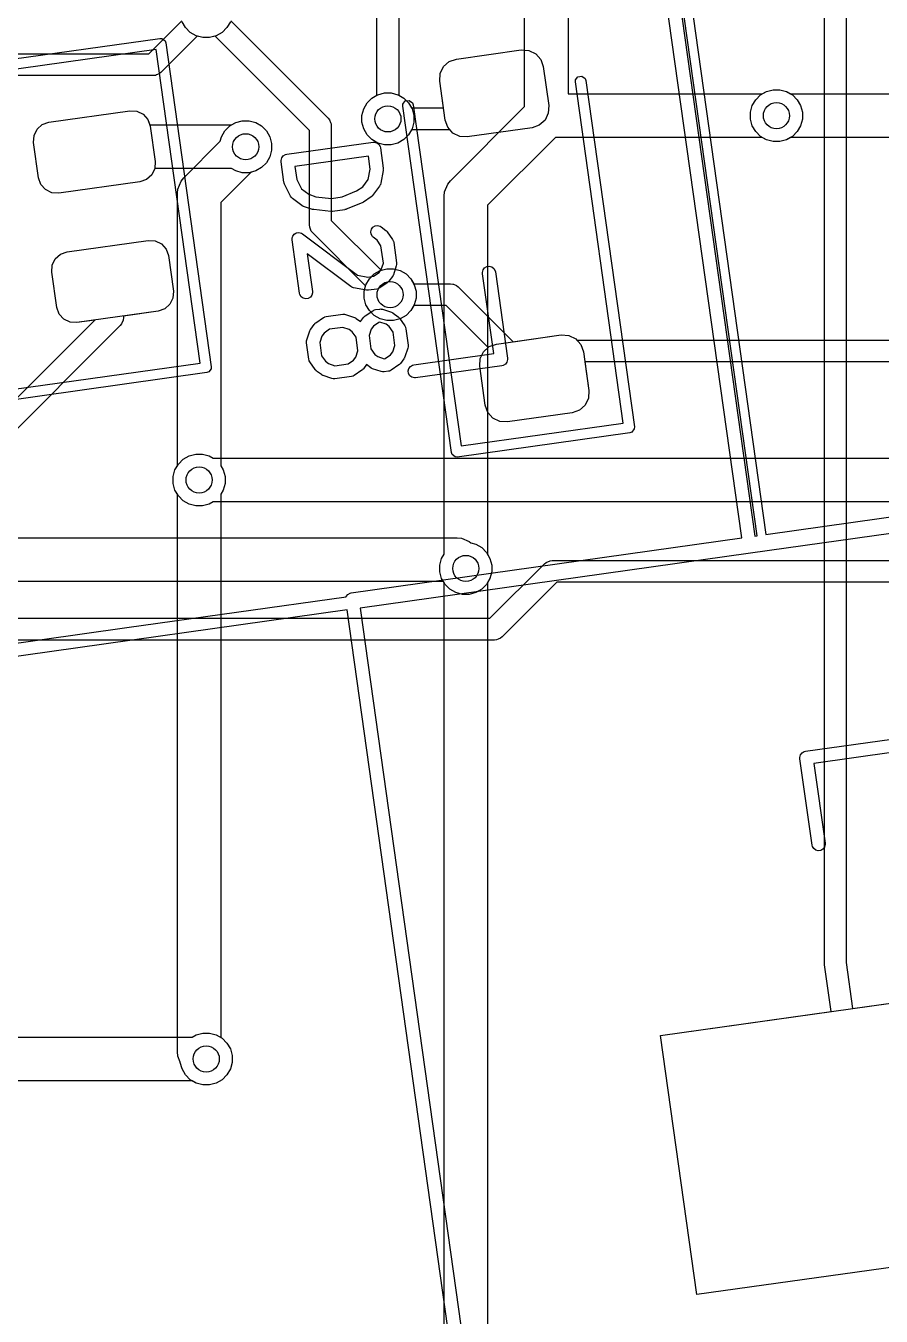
# Model space of a CAD drawing. Header units: millimetres. Extents: x 14 to 286, y -133 to -45.
# Drawn here: x 189.93 to 199.74, y -116.96 to -102.16 of the extents above; entities that cross this region are included whole.
import ezdxf

# ---------------------------------------------------------------- set-up
doc = ezdxf.new("R2010")
doc.units = ezdxf.units.MM
for name, color, linetype, true_color in [('B.Cu', 153, 'CONTINUOUS', 0x4d7fc4), ('B.Mask', 4, 'CONTINUOUS', 0x02ffee), ('B.Paste', 132, 'CONTINUOUS', 0x00c2c2), ('F.Cu', 13, 'CONTINUOUS', 0xc83434), ('F.Mask', 201, 'CONTINUOUS', 0xd864ff), ('F.Paste', 253, 'CONTINUOUS', 0xb4a09a), ('F.Silkscreen', 41, 'CONTINUOUS', 0xf2eda1), ('User.Drawings', 9, 'CONTINUOUS', 0xc2c2c2)]:
    doc.layers.add(name, color=color, linetype=linetype, true_color=true_color)

msp = doc.modelspace()

# ---------------------------------------------------------------- linework, layer by layer
at = {"layer": 'B.Cu', "linetype": 'CONTINUOUS'}
for p, q in [((195.6482, -103.088346), (195.6482, -88.745354)), ((196.1482, -88.6418), (196.1482, -102.9419)), ((193.9556, -102.957122), (193.9556, -97.627476)), ((194.2056, -97.5757), (194.2056, -102.957122)), ((199.0874, -112.9092), (199.0874, -98.0769)), ((199.3374, -98.128676), (199.3374, -112.900462)), ((191.759094, -102.182228), (191.719936, -102.114405)), ((191.814472, -102.237606), (191.759094, -102.182228)), ((192.27731, -102.103034), (193.394788, -103.220512)), ((191.882295, -102.276764), (191.814472, -102.237606)), ((191.957942, -102.297033), (191.882295, -102.276764)), ((192.036258, -102.297033), (191.957942, -102.297033)), ((192.100534, -102.27981), (192.036258, -102.297033)), ((193.1814, -103.360676), (192.100534, -102.27981)), ((193.897972, -102.990394), (193.9556, -102.957122)), ((194.2056, -102.957122), (194.263228, -102.990394)), ((196.1482, -102.9419), (198.375146, -102.9419)), ((198.375146, -102.9419), (198.422195, -102.914736)), ((198.422195, -102.914736), (198.497842, -102.894467)), ((198.497842, -102.894467), (198.576158, -102.894467)), ((198.576158, -102.894467), (198.651805, -102.914736)), ((198.651805, -102.914736), (198.719628, -102.953894)), ((198.719628, -102.953894), (198.775006, -103.009272)), ((193.803436, -103.113595), (193.842594, -103.045772)), ((193.842594, -103.045772), (193.897972, -102.990394)), ((194.263228, -102.990394), (194.318606, -103.045772)), ((194.318606, -103.045772), (194.357764, -103.113595)), ((194.797623, -103.938923), (195.6482, -103.088346)), ((198.775006, -103.009272), (198.814164, -103.077095)), ((198.814164, -103.077095), (198.834433, -103.152742)), ((192.334695, -103.271036), (192.410342, -103.250767)), ((192.410342, -103.250767), (192.488658, -103.250767)), ((192.488658, -103.250767), (192.564305, -103.271036)), ((193.394788, -103.220512), (193.410334, -103.239454)), ((193.410334, -103.239454), (193.423415, -103.271036)), ((193.783167, -103.189242), (193.803436, -103.113595)), ((193.783167, -103.267558), (193.783167, -103.189242)), ((194.357764, -103.113595), (194.378033, -103.189242)), ((194.378033, -103.189242), (194.378033, -103.267558)), ((198.834433, -103.231058), (198.814164, -103.306705)), ((198.834433, -103.152742), (198.834433, -103.231058)), ((192.172336, -103.433395), (192.211494, -103.365572)), ((192.211494, -103.365572), (192.266872, -103.310194)), ((192.266872, -103.310194), (192.334695, -103.271036)), ((192.564305, -103.271036), (192.632128, -103.310194)), ((192.632128, -103.310194), (192.687506, -103.365572)), ((192.687506, -103.365572), (192.726664, -103.433395)), ((193.1814, -104.4449), (193.1814, -103.360676)), ((193.423415, -103.271036), (193.428998, -103.284514)), ((193.428998, -103.284514), (193.4314, -103.3089)), ((193.4314, -103.3089), (193.4314, -104.393123)), ((193.803436, -103.343205), (193.783167, -103.267558)), ((193.842594, -103.411028), (193.803436, -103.343205)), ((194.357764, -103.343205), (194.318606, -103.411028)), ((194.378033, -103.267558), (194.357764, -103.343205)), ((198.775006, -103.374528), (198.719628, -103.429906)), ((198.814164, -103.306705), (198.775006, -103.374528)), ((191.738823, -103.905323), (192.158275, -103.485871)), ((192.158275, -103.485871), (192.172336, -103.433395)), ((192.726664, -103.433395), (192.746933, -103.509042)), ((192.746933, -103.509042), (192.746933, -103.587358)), ((193.897972, -103.466406), (193.842594, -103.411028)), ((193.965795, -103.505564), (193.897972, -103.466406)), ((194.041442, -103.525833), (193.965795, -103.505564)), ((194.119758, -103.525833), (194.041442, -103.525833)), ((194.195405, -103.505564), (194.119758, -103.525833)), ((194.263228, -103.466406), (194.195405, -103.505564)), ((194.318606, -103.411028), (194.263228, -103.466406)), ((196.001753, -103.4419), (195.2244, -104.219253)), ((198.375146, -103.4419), (196.001753, -103.4419)), ((198.422195, -103.469064), (198.375146, -103.4419)), ((198.497842, -103.489333), (198.422195, -103.469064)), ((198.576158, -103.489333), (198.497842, -103.489333)), ((198.651805, -103.469064), (198.576158, -103.489333)), ((198.719628, -103.429906), (198.651805, -103.469064)), ((192.726664, -103.663005), (192.687506, -103.730828)), ((192.746933, -103.587358), (192.726664, -103.663005)), ((192.511828, -103.839424), (192.1656, -104.185653)), ((192.564305, -103.825364), (192.511828, -103.839424)), ((192.632128, -103.786206), (192.564305, -103.825364)), ((192.687506, -103.730828), (192.632128, -103.786206)), ((191.670404, -104.033327), (191.707733, -103.943207)), ((191.707733, -103.943207), (191.707737, -103.943202)), ((191.707737, -103.943202), (191.738823, -103.905323)), ((194.729204, -104.066927), (194.766533, -103.976807)), ((194.766533, -103.976807), (194.766537, -103.976802)), ((194.766537, -103.976802), (194.797623, -103.938923)), ((191.6656, -104.0821), (191.670404, -104.033327)), ((191.6656, -107.206746), (191.6656, -104.0821)), ((194.7244, -104.1157), (194.729204, -104.066927)), ((194.7244, -108.220546), (194.7244, -104.1157)), ((192.1656, -104.185653), (192.1656, -107.206746)), ((195.2244, -104.219253), (195.2244, -108.220546)), ((193.4314, -104.393123), (194.002365, -104.964089)), ((193.183802, -104.469286), (193.1814, -104.4449)), ((193.202466, -104.514346), (193.183802, -104.469286)), ((193.202471, -104.514351), (193.202466, -104.514346)), ((193.218012, -104.533288), (193.202471, -104.514351)), ((193.825589, -105.140865), (193.218012, -104.533288)), ((194.002365, -104.964089), (194.066642, -104.946867)), ((194.066642, -104.946867), (194.144958, -104.946867)), ((194.144958, -104.946867), (194.220605, -104.967136)), ((194.220605, -104.967136), (194.288428, -105.006294)), ((194.288428, -105.006294), (194.343806, -105.061672)), ((193.808367, -105.205142), (193.825589, -105.140865)), ((194.343806, -105.061672), (194.382964, -105.129495)), ((194.382964, -105.129495), (194.403233, -105.205142)), ((193.808367, -105.283458), (193.808367, -105.205142)), ((193.828636, -105.359105), (193.808367, -105.283458)), ((194.403233, -105.283458), (194.382964, -105.359105)), ((194.403233, -105.205142), (194.403233, -105.283458)), ((193.867794, -105.426928), (193.828636, -105.359105)), ((193.923172, -105.482306), (193.867794, -105.426928)), ((194.343806, -105.426928), (194.288428, -105.482306)), ((194.382964, -105.359105), (194.343806, -105.426928)), ((193.990995, -105.521464), (193.923172, -105.482306)), ((194.066642, -105.541733), (193.990995, -105.521464)), ((194.144958, -105.541733), (194.066642, -105.541733)), ((194.220605, -105.521464), (194.144958, -105.541733)), ((194.288428, -105.482306), (194.220605, -105.521464)), ((191.638436, -107.253795), (191.6656, -107.206746)), ((192.1656, -107.206746), (192.192764, -107.253795)), ((191.618167, -107.329442), (191.638436, -107.253795)), ((191.618167, -107.407758), (191.618167, -107.329442)), ((192.192764, -107.253795), (192.213033, -107.329442)), ((192.213033, -107.329442), (192.213033, -107.407758)), ((191.638436, -107.483405), (191.618167, -107.407758)), ((191.6656, -107.530453), (191.638436, -107.483405)), ((191.6656, -113.9246), (191.6656, -107.530453)), ((192.192764, -107.483405), (192.1656, -107.530453)), ((192.1656, -107.530453), (192.1656, -113.759937)), ((192.213033, -107.407758), (192.192764, -107.483405)), ((194.676967, -108.343242), (194.697236, -108.267595)), ((194.697236, -108.267595), (194.7244, -108.220546)), ((195.2244, -108.220546), (195.251564, -108.267595)), ((195.251564, -108.267595), (195.271833, -108.343242)), ((194.676967, -108.421558), (194.676967, -108.343242)), ((194.697236, -108.497205), (194.676967, -108.421558)), ((195.271833, -108.421558), (195.251564, -108.497205)), ((195.271833, -108.343242), (195.271833, -108.421558)), ((194.7244, -108.544253), (194.697236, -108.497205)), ((194.7244, -119.3006), (194.7244, -108.544253)), ((195.251564, -108.497205), (195.2244, -108.544253)), ((195.2244, -108.544253), (195.2244, -119.197046)), ((199.088255, -112.917885), (199.0874, -112.9092)), ((199.088617, -112.926597), (199.088255, -112.917885)), ((199.163951, -113.462609), (199.088617, -112.926597)), ((199.3374, -112.900462), (199.411517, -113.427816)), ((199.411517, -113.427816), (200.476019, -113.27821)), ((197.208134, -113.737482), (199.163951, -113.462609)), ((192.1656, -113.759937), (192.179728, -113.768094)), ((197.625653, -116.708286), (197.208134, -113.737482)), ((192.179728, -113.768094), (192.235106, -113.823472)), ((192.235106, -113.823472), (192.274264, -113.891295)), ((192.274264, -113.891295), (192.294533, -113.966942)), ((191.670404, -113.973373), (191.6656, -113.9246)), ((191.699667, -114.044019), (191.670404, -113.973373)), ((191.699667, -114.045258), (191.699667, -114.044019)), ((191.719936, -114.120905), (191.699667, -114.045258)), ((192.294533, -114.045258), (192.274264, -114.120905)), ((192.294533, -113.966942), (192.294533, -114.045258)), ((191.759094, -114.188728), (191.719936, -114.120905)), ((191.814472, -114.244106), (191.759094, -114.188728)), ((192.235106, -114.188728), (192.179728, -114.244106)), ((192.274264, -114.120905), (192.235106, -114.188728)), ((191.882295, -114.283264), (191.814472, -114.244106)), ((191.957942, -114.303533), (191.882295, -114.283264)), ((192.036258, -114.303533), (191.957942, -114.303533)), ((192.111905, -114.283264), (192.036258, -114.303533)), ((192.179728, -114.244106), (192.111905, -114.283264)), ((200.893538, -116.249014), (197.625653, -116.708286))]:
    msp.add_line(p, q, dxfattribs=at)
at = {"layer": 'B.Cu'}
for centre in [(194.0806, -103.2284), (198.537, -103.1919), (192.4495, -103.5482), (194.1058, -105.2443), (191.9156, -107.3686), (194.9744, -108.3824), (191.9971, -114.0061)]:
    msp.add_circle(centre, 0.15, dxfattribs=at)
at = {"layer": 'B.Mask', "linetype": 'CONTINUOUS'}
for p, q in [((197.208134, -113.737482), (200.476019, -113.27821)), ((197.625653, -116.708286), (197.208134, -113.737482)), ((200.893538, -116.249014), (197.625653, -116.708286))]:
    msp.add_line(p, q, dxfattribs=at)
at = {"layer": 'B.Paste', "linetype": 'CONTINUOUS'}
for p, q in [((197.208134, -113.737482), (200.476019, -113.27821)), ((197.625653, -116.708286), (197.208134, -113.737482)), ((200.893538, -116.249014), (197.625653, -116.708286))]:
    msp.add_line(p, q, dxfattribs=at)
at = {"layer": 'F.Cu', "linetype": 'CONTINUOUS'}
for p, q in [((191.337824, -102.4821), (191.716889, -102.103034)), ((192.235106, -102.182228), (192.179728, -102.237606)), ((192.274264, -102.114405), (192.235106, -102.182228)), ((191.893665, -102.27981), (191.477988, -102.695488)), ((191.957942, -102.297033), (191.893665, -102.27981)), ((192.036258, -102.297033), (191.957942, -102.297033)), ((192.111905, -102.276764), (192.036258, -102.297033)), ((192.179728, -102.237606), (192.111905, -102.276764)), ((177.898576, -102.4821), (191.337824, -102.4821)), ((194.866386, -102.542627), (195.609087, -102.438247)), ((195.609087, -102.438247), (195.696736, -102.443224)), ((195.696736, -102.443224), (195.775809, -102.481365)), ((195.775809, -102.481365), (195.834267, -102.546861)), ((194.679866, -102.709102), (194.718007, -102.630029)), ((194.718007, -102.630029), (194.783503, -102.571571)), ((194.783503, -102.571571), (194.866386, -102.542627)), ((195.834267, -102.546861), (195.863211, -102.629744)), ((195.863211, -102.629744), (195.925839, -103.075364)), ((191.3896, -102.7321), (177.8468, -102.7321)), ((191.413986, -102.729698), (191.3896, -102.7321)), ((191.413987, -102.729698), (191.413986, -102.729698)), ((191.427184, -102.724231), (191.413987, -102.729698)), ((191.459046, -102.711034), (191.427184, -102.724231)), ((191.459051, -102.711028), (191.459046, -102.711034)), ((191.477988, -102.695488), (191.459051, -102.711028)), ((194.674889, -102.796752), (194.679866, -102.709102)), ((194.717986, -103.1034), (194.674889, -102.796752)), ((193.897972, -102.990394), (193.965795, -102.951236)), ((193.965795, -102.951236), (194.041442, -102.930967)), ((194.041442, -102.930967), (194.119758, -102.930967)), ((194.119758, -102.930967), (194.195405, -102.951236)), ((194.195405, -102.951236), (194.263228, -102.990394)), ((198.298994, -103.009272), (198.354372, -102.953894)), ((198.354372, -102.953894), (198.422195, -102.914736)), ((198.422195, -102.914736), (198.497842, -102.894467)), ((198.497842, -102.894467), (198.576158, -102.894467)), ((198.576158, -102.894467), (198.651805, -102.914736)), ((198.651805, -102.914736), (198.698854, -102.9419)), ((198.698854, -102.9419), (203.762956, -102.9419)), ((193.803436, -103.113595), (193.842594, -103.045772)), ((193.842594, -103.045772), (193.897972, -102.990394)), ((194.263228, -102.990394), (194.318606, -103.045772)), ((194.318606, -103.045772), (194.351878, -103.1034)), ((194.351878, -103.1034), (194.717986, -103.1034)), ((195.925839, -103.075364), (195.920862, -103.163014)), ((198.239567, -103.152742), (198.259836, -103.077095)), ((198.259836, -103.077095), (198.298994, -103.009272)), ((190.191614, -103.267453), (191.122466, -103.136631)), ((191.122466, -103.136631), (191.202324, -103.141166)), ((191.202324, -103.141166), (191.274369, -103.175915)), ((191.274369, -103.175915), (191.32763, -103.23559)), ((191.32763, -103.23559), (191.349494, -103.2982)), ((192.334695, -103.271036), (192.410342, -103.250767)), ((192.410342, -103.250767), (192.488658, -103.250767)), ((192.488658, -103.250767), (192.564305, -103.271036)), ((193.783167, -103.189242), (193.803436, -103.113595)), ((193.783167, -103.267558), (193.783167, -103.189242)), ((195.882721, -103.242087), (195.817225, -103.300545)), ((195.920862, -103.163014), (195.882721, -103.242087)), ((198.239567, -103.231058), (198.239567, -103.152742)), ((198.259836, -103.306705), (198.239567, -103.231058)), ((190.021675, -103.419131), (190.056424, -103.347086)), ((190.056424, -103.347086), (190.116099, -103.293825)), ((190.116099, -103.293825), (190.191614, -103.267453)), ((191.349494, -103.2982), (192.287646, -103.2982)), ((192.287646, -103.2982), (192.334695, -103.271036)), ((192.564305, -103.271036), (192.632128, -103.310194)), ((192.632128, -103.310194), (192.687506, -103.365572)), ((192.687506, -103.365572), (192.726664, -103.433395)), ((193.803436, -103.343205), (193.783167, -103.267558)), ((193.842594, -103.411028), (193.803436, -103.343205)), ((194.351878, -103.3534), (194.318606, -103.411028)), ((194.791582, -103.3534), (194.351878, -103.3534)), ((194.824919, -103.390751), (194.791582, -103.3534)), ((194.903992, -103.428892), (194.824919, -103.390751)), ((195.734342, -103.329489), (194.991641, -103.433869)), ((195.817225, -103.300545), (195.734342, -103.329489)), ((198.298994, -103.374528), (198.259836, -103.306705)), ((198.354372, -103.429906), (198.298994, -103.374528)), ((190.01714, -103.498989), (190.021675, -103.419131)), ((190.074201, -103.904999), (190.01714, -103.498989)), ((192.726664, -103.433395), (192.746933, -103.509042)), ((192.746933, -103.509042), (192.746933, -103.587358)), ((193.897972, -103.466406), (193.842594, -103.411028)), ((193.965795, -103.505564), (193.897972, -103.466406)), ((194.041442, -103.525833), (193.965795, -103.505564)), ((194.119758, -103.525833), (194.041442, -103.525833)), ((194.195405, -103.505564), (194.119758, -103.525833)), ((194.263228, -103.466406), (194.195405, -103.505564)), ((194.318606, -103.411028), (194.263228, -103.466406)), ((194.991641, -103.433869), (194.903992, -103.428892)), ((198.422195, -103.469064), (198.354372, -103.429906)), ((198.497842, -103.489333), (198.422195, -103.469064)), ((198.576158, -103.489333), (198.497842, -103.489333)), ((198.651805, -103.469064), (198.576158, -103.489333)), ((198.698854, -103.4419), (198.651805, -103.469064)), ((203.779394, -103.4419), (198.698854, -103.4419)), ((192.726664, -103.663005), (192.687506, -103.730828)), ((192.746933, -103.587358), (192.726664, -103.663005)), ((191.405935, -103.7982), (191.371778, -103.869018)), ((192.287646, -103.7982), (191.405935, -103.7982)), ((192.334695, -103.825364), (192.287646, -103.7982)), ((192.410342, -103.845633), (192.334695, -103.825364)), ((192.488658, -103.845633), (192.410342, -103.845633)), ((192.564305, -103.825364), (192.488658, -103.845633)), ((192.632128, -103.786206), (192.564305, -103.825364)), ((192.687506, -103.730828), (192.632128, -103.786206)), ((190.100572, -103.980514), (190.074201, -103.904999)), ((190.153833, -104.040189), (190.100572, -103.980514)), ((191.236588, -103.948651), (190.305736, -104.079473)), ((191.312103, -103.922279), (191.236588, -103.948651)), ((191.371778, -103.869018), (191.312103, -103.922279)), ((190.225878, -104.074938), (190.153833, -104.040189)), ((190.305736, -104.079473), (190.225878, -104.074938)), ((190.400373, -104.752855), (191.331225, -104.622033)), ((191.331225, -104.622033), (191.411083, -104.626568)), ((191.411083, -104.626568), (191.483128, -104.661317)), ((191.483128, -104.661317), (191.536389, -104.720992)), ((191.536389, -104.720992), (191.56276, -104.796507)), ((190.230434, -104.904533), (190.265183, -104.832488)), ((190.265183, -104.832488), (190.324858, -104.779227)), ((190.324858, -104.779227), (190.400373, -104.752855)), ((191.56276, -104.796507), (191.619821, -105.202517)), ((190.225899, -104.984391), (190.230434, -104.904533)), ((190.28296, -105.390401), (190.225899, -104.984391)), ((193.867794, -105.061672), (193.923172, -105.006294)), ((193.923172, -105.006294), (193.990995, -104.967136)), ((193.990995, -104.967136), (194.066642, -104.946867)), ((194.066642, -104.946867), (194.144958, -104.946867)), ((194.144958, -104.946867), (194.220605, -104.967136)), ((194.220605, -104.967136), (194.288428, -105.006294)), ((194.288428, -105.006294), (194.343806, -105.061672)), ((193.808367, -105.205142), (193.828636, -105.129495)), ((193.828636, -105.129495), (193.867794, -105.061672)), ((194.343806, -105.061672), (194.377078, -105.1193)), ((194.377078, -105.1193), (194.8, -105.1193)), ((194.8, -105.1193), (194.824386, -105.121702)), ((194.824386, -105.121702), (194.824387, -105.121702)), ((194.824387, -105.121702), (194.832812, -105.125192)), ((194.832812, -105.125192), (194.869446, -105.140366)), ((194.869446, -105.140366), (194.869451, -105.140371)), ((194.869451, -105.140371), (194.888388, -105.155912)), ((194.888388, -105.155912), (195.516207, -105.78373)), ((191.615286, -105.282375), (191.580537, -105.35442)), ((191.619821, -105.202517), (191.615286, -105.282375)), ((193.808367, -105.283458), (193.808367, -105.205142)), ((193.828636, -105.359105), (193.808367, -105.283458)), ((190.309331, -105.465916), (190.28296, -105.390401)), ((190.362592, -105.525591), (190.309331, -105.465916)), ((191.445347, -105.434053), (191.0479, -105.48991)), ((191.520862, -105.407681), (191.445347, -105.434053)), ((191.580537, -105.35442), (191.520862, -105.407681)), ((193.867794, -105.426928), (193.828636, -105.359105)), ((193.923172, -105.482306), (193.867794, -105.426928)), ((194.343806, -105.426928), (194.288428, -105.482306)), ((194.377078, -105.3693), (194.343806, -105.426928)), ((194.748224, -105.3693), (194.377078, -105.3693)), ((195.229884, -105.85096), (194.748224, -105.3693)), ((189.290424, -106.9634), (190.717474, -105.536348)), ((191.011288, -105.596089), (189.430588, -107.176788)), ((190.434637, -105.56034), (190.362592, -105.525591)), ((190.514495, -105.564875), (190.434637, -105.56034)), ((190.717474, -105.536348), (190.514495, -105.564875)), ((191.026833, -105.577147), (191.011288, -105.596089)), ((191.026834, -105.577146), (191.026833, -105.577147)), ((191.043752, -105.536302), (191.026834, -105.577146)), ((191.045498, -105.532087), (191.043752, -105.536302)), ((191.0479, -105.5077), (191.045498, -105.532086)), ((191.045498, -105.532086), (191.045498, -105.532087)), ((191.0479, -105.48991), (191.0479, -105.5077)), ((193.990995, -105.521464), (193.923172, -105.482306)), ((194.066642, -105.541733), (193.990995, -105.521464)), ((194.144958, -105.541733), (194.066642, -105.541733)), ((194.220605, -105.521464), (194.144958, -105.541733)), ((194.288428, -105.482306), (194.220605, -105.521464)), ((195.516207, -105.78373), (196.068359, -105.706131)), ((196.068359, -105.706131), (196.156008, -105.711108)), ((196.156008, -105.711108), (196.235081, -105.749249)), ((196.235081, -105.749249), (196.249139, -105.765)), ((196.249139, -105.765), (212.538224, -105.765)), ((195.139138, -105.976986), (195.177279, -105.897913)), ((195.177279, -105.897913), (195.229884, -105.85096)), ((195.134161, -106.064636), (195.139138, -105.976986)), ((195.196789, -106.510256), (195.134161, -106.064636)), ((212.59, -106.015), (196.338979, -106.015)), ((196.338979, -106.015), (196.385111, -106.343248)), ((196.385111, -106.343248), (196.380134, -106.430898)), ((195.225733, -106.593139), (195.196789, -106.510256)), ((196.341993, -106.509971), (196.276497, -106.568429)), ((196.380134, -106.430898), (196.341993, -106.509971)), ((195.284191, -106.658635), (195.225733, -106.593139)), ((195.363264, -106.696776), (195.284191, -106.658635)), ((196.193614, -106.597373), (195.450913, -106.701753)), ((196.276497, -106.568429), (196.193614, -106.597373)), ((195.450913, -106.701753), (195.363264, -106.696776)), ((191.732972, -107.130594), (191.800795, -107.091436)), ((191.800795, -107.091436), (191.876442, -107.071167)), ((191.876442, -107.071167), (191.954758, -107.071167)), ((191.954758, -107.071167), (192.030405, -107.091436)), ((192.030405, -107.091436), (192.077454, -107.1186)), ((191.638436, -107.253795), (191.677594, -107.185972)), ((191.677594, -107.185972), (191.732972, -107.130594)), ((192.077454, -107.1186), (212.5659, -107.1186)), ((191.618167, -107.329442), (191.638436, -107.253795)), ((191.618167, -107.407758), (191.618167, -107.329442)), ((191.638436, -107.483405), (191.618167, -107.407758)), ((191.677594, -107.551228), (191.638436, -107.483405)), ((191.732972, -107.606606), (191.677594, -107.551228)), ((191.800795, -107.645764), (191.732972, -107.606606)), ((191.876442, -107.666033), (191.800795, -107.645764)), ((191.954758, -107.666033), (191.876442, -107.666033)), ((192.030405, -107.645764), (191.954758, -107.666033)), ((192.077454, -107.6186), (192.030405, -107.645764)), ((212.462346, -107.6186), (192.077454, -107.6186)), ((183.1289, -108.0326), (194.8746, -108.0326)), ((194.8746, -108.0326), (194.923373, -108.037404)), ((194.923373, -108.037404), (195.013493, -108.074733)), ((195.013493, -108.074733), (195.013497, -108.074737)), ((195.013497, -108.074737), (195.031976, -108.089902)), ((195.031976, -108.089902), (195.089205, -108.105236)), ((195.089205, -108.105236), (195.157028, -108.144394)), ((195.157028, -108.144394), (195.212406, -108.199772)), ((195.212406, -108.199772), (195.251564, -108.267595)), ((195.251564, -108.267595), (195.271833, -108.343242)), ((195.251324, -108.9539), (195.877012, -108.328211)), ((195.271833, -108.421558), (195.251564, -108.497205)), ((195.271833, -108.343242), (195.271833, -108.421558)), ((195.877012, -108.328211), (195.895954, -108.312666)), ((195.895954, -108.312666), (195.941014, -108.294002)), ((195.941014, -108.294002), (195.9654, -108.2916)), ((195.9654, -108.2916), (209.722422, -108.2916)), ((194.717672, -108.5326), (183.291915, -108.5326)), ((194.736394, -108.565028), (194.717672, -108.5326)), ((194.791772, -108.620406), (194.736394, -108.565028)), ((195.212406, -108.565028), (195.157028, -108.620406)), ((195.251564, -108.497205), (195.212406, -108.565028)), ((196.017177, -108.5416), (195.391488, -109.167288)), ((209.722422, -108.5416), (196.017177, -108.5416)), ((194.859595, -108.659564), (194.791772, -108.620406)), ((194.935242, -108.679833), (194.859595, -108.659564)), ((195.013558, -108.679833), (194.935242, -108.679833)), ((195.089205, -108.659564), (195.013558, -108.679833)), ((195.157028, -108.620406), (195.089205, -108.659564)), ((189.811578, -108.9539), (195.251324, -108.9539)), ((195.391488, -109.167288), (195.372551, -109.182828)), ((195.3031, -109.2039), (189.811578, -109.2039)), ((195.327486, -109.201498), (195.3031, -109.2039)), ((195.327487, -109.201498), (195.327486, -109.201498)), ((195.3463, -109.193705), (195.327487, -109.201498)), ((195.372546, -109.182834), (195.3463, -109.193705)), ((195.372551, -109.182828), (195.372546, -109.182834)), ((184.089754, -113.7561), (191.835246, -113.7561)), ((191.835246, -113.7561), (191.882295, -113.728936)), ((191.882295, -113.728936), (191.957942, -113.708667)), ((191.957942, -113.708667), (192.036258, -113.708667)), ((192.036258, -113.708667), (192.111905, -113.728936)), ((192.111905, -113.728936), (192.179728, -113.768094)), ((192.179728, -113.768094), (192.235106, -113.823472)), ((192.235106, -113.823472), (192.274264, -113.891295)), ((192.274264, -113.891295), (192.294533, -113.966942)), ((192.294533, -114.045258), (192.274264, -114.120905)), ((192.294533, -113.966942), (192.294533, -114.045258)), ((192.235106, -114.188728), (192.179728, -114.244106)), ((192.274264, -114.120905), (192.235106, -114.188728)), ((191.835246, -114.2561), (184.089754, -114.2561)), ((191.882295, -114.283264), (191.835246, -114.2561)), ((191.957942, -114.303533), (191.882295, -114.283264)), ((192.036258, -114.303533), (191.957942, -114.303533)), ((192.111905, -114.283264), (192.036258, -114.303533)), ((192.179728, -114.244106), (192.111905, -114.283264))]:
    msp.add_line(p, q, dxfattribs=at)
at = {"layer": 'F.Cu'}
for centre in [(194.0806, -103.2284), (198.537, -103.1919), (192.4495, -103.5482), (194.1058, -105.2443), (191.9156, -107.3686), (194.9744, -108.3824), (191.9971, -114.0061)]:
    msp.add_circle(centre, 0.15, dxfattribs=at)
at = {"layer": 'F.Mask', "linetype": 'CONTINUOUS'}
for p, q in [((194.866386, -102.542627), (195.609087, -102.438247)), ((195.609087, -102.438247), (195.696736, -102.443224)), ((195.696736, -102.443224), (195.775809, -102.481365)), ((195.775809, -102.481365), (195.834267, -102.546861)), ((194.679866, -102.709102), (194.718007, -102.630029)), ((194.718007, -102.630029), (194.783503, -102.571571)), ((194.783503, -102.571571), (194.866386, -102.542627)), ((195.834267, -102.546861), (195.863211, -102.629744)), ((195.863211, -102.629744), (195.925839, -103.075364)), ((194.674889, -102.796752), (194.679866, -102.709102)), ((194.737517, -103.242372), (194.674889, -102.796752)), ((195.925839, -103.075364), (195.920862, -103.163014)), ((190.191614, -103.267453), (191.122466, -103.136631)), ((191.122466, -103.136631), (191.202324, -103.141166)), ((191.202324, -103.141166), (191.274369, -103.175915)), ((191.274369, -103.175915), (191.32763, -103.23559)), ((191.32763, -103.23559), (191.354001, -103.311105)), ((194.766461, -103.325255), (194.737517, -103.242372)), ((195.882721, -103.242087), (195.817225, -103.300545)), ((195.920862, -103.163014), (195.882721, -103.242087)), ((190.021675, -103.419131), (190.056424, -103.347086)), ((190.056424, -103.347086), (190.116099, -103.293825)), ((190.116099, -103.293825), (190.191614, -103.267453)), ((191.354001, -103.311105), (191.411062, -103.717115)), ((194.824919, -103.390751), (194.766461, -103.325255)), ((194.903992, -103.428892), (194.824919, -103.390751)), ((195.734342, -103.329489), (194.991641, -103.433869)), ((195.817225, -103.300545), (195.734342, -103.329489)), ((190.01714, -103.498989), (190.021675, -103.419131)), ((190.074201, -103.904999), (190.01714, -103.498989)), ((194.991641, -103.433869), (194.903992, -103.428892)), ((191.406527, -103.796973), (191.371778, -103.869018)), ((191.411062, -103.717115), (191.406527, -103.796973)), ((190.100572, -103.980514), (190.074201, -103.904999)), ((190.153833, -104.040189), (190.100572, -103.980514)), ((191.236588, -103.948651), (190.305736, -104.079473)), ((191.312103, -103.922279), (191.236588, -103.948651)), ((191.371778, -103.869018), (191.312103, -103.922279)), ((190.225878, -104.074938), (190.153833, -104.040189)), ((190.305736, -104.079473), (190.225878, -104.074938)), ((190.400373, -104.752855), (191.331225, -104.622033)), ((191.331225, -104.622033), (191.411083, -104.626568)), ((191.411083, -104.626568), (191.483128, -104.661317)), ((191.483128, -104.661317), (191.536389, -104.720992)), ((191.536389, -104.720992), (191.56276, -104.796507)), ((190.230434, -104.904533), (190.265183, -104.832488)), ((190.265183, -104.832488), (190.324858, -104.779227)), ((190.324858, -104.779227), (190.400373, -104.752855)), ((191.56276, -104.796507), (191.619821, -105.202517)), ((190.225899, -104.984391), (190.230434, -104.904533)), ((190.28296, -105.390401), (190.225899, -104.984391)), ((191.615286, -105.282375), (191.580537, -105.35442)), ((191.619821, -105.202517), (191.615286, -105.282375)), ((190.309331, -105.465916), (190.28296, -105.390401)), ((190.362592, -105.525591), (190.309331, -105.465916)), ((191.445347, -105.434053), (190.514495, -105.564875)), ((191.520862, -105.407681), (191.445347, -105.434053)), ((191.580537, -105.35442), (191.520862, -105.407681)), ((190.434637, -105.56034), (190.362592, -105.525591)), ((190.514495, -105.564875), (190.434637, -105.56034)), ((195.325658, -105.810511), (196.068359, -105.706131)), ((196.068359, -105.706131), (196.156008, -105.711108)), ((196.156008, -105.711108), (196.235081, -105.749249)), ((196.235081, -105.749249), (196.293539, -105.814745)), ((195.139138, -105.976986), (195.177279, -105.897913)), ((195.177279, -105.897913), (195.242775, -105.839455)), ((195.242775, -105.839455), (195.325658, -105.810511)), ((196.293539, -105.814745), (196.322483, -105.897628)), ((196.322483, -105.897628), (196.385111, -106.343248)), ((195.134161, -106.064636), (195.139138, -105.976986)), ((195.196789, -106.510256), (195.134161, -106.064636)), ((196.385111, -106.343248), (196.380134, -106.430898)), ((195.225733, -106.593139), (195.196789, -106.510256)), ((196.341993, -106.509971), (196.276497, -106.568429)), ((196.380134, -106.430898), (196.341993, -106.509971)), ((195.284191, -106.658635), (195.225733, -106.593139)), ((195.363264, -106.696776), (195.284191, -106.658635)), ((196.193614, -106.597373), (195.450913, -106.701753)), ((196.276497, -106.568429), (196.193614, -106.597373)), ((195.450913, -106.701753), (195.363264, -106.696776))]:
    msp.add_line(p, q, dxfattribs=at)
at = {"layer": 'F.Paste', "linetype": 'CONTINUOUS'}
for p, q in [((194.866386, -102.542627), (195.609087, -102.438247)), ((195.609087, -102.438247), (195.696736, -102.443224)), ((195.696736, -102.443224), (195.775809, -102.481365)), ((195.775809, -102.481365), (195.834267, -102.546861)), ((194.679866, -102.709102), (194.718007, -102.630029)), ((194.718007, -102.630029), (194.783503, -102.571571)), ((194.783503, -102.571571), (194.866386, -102.542627)), ((195.834267, -102.546861), (195.863211, -102.629744)), ((195.863211, -102.629744), (195.925839, -103.075364)), ((194.674889, -102.796752), (194.679866, -102.709102)), ((194.737517, -103.242372), (194.674889, -102.796752)), ((195.925839, -103.075364), (195.920862, -103.163014)), ((190.191614, -103.267453), (191.122466, -103.136631)), ((191.122466, -103.136631), (191.202324, -103.141166)), ((191.202324, -103.141166), (191.274369, -103.175915)), ((191.274369, -103.175915), (191.32763, -103.23559)), ((191.32763, -103.23559), (191.354001, -103.311105)), ((194.766461, -103.325255), (194.737517, -103.242372)), ((195.882721, -103.242087), (195.817225, -103.300545)), ((195.920862, -103.163014), (195.882721, -103.242087)), ((190.021675, -103.419131), (190.056424, -103.347086)), ((190.056424, -103.347086), (190.116099, -103.293825)), ((190.116099, -103.293825), (190.191614, -103.267453)), ((191.354001, -103.311105), (191.411062, -103.717115)), ((194.824919, -103.390751), (194.766461, -103.325255)), ((194.903992, -103.428892), (194.824919, -103.390751)), ((195.734342, -103.329489), (194.991641, -103.433869)), ((195.817225, -103.300545), (195.734342, -103.329489)), ((190.01714, -103.498989), (190.021675, -103.419131)), ((190.074201, -103.904999), (190.01714, -103.498989)), ((194.991641, -103.433869), (194.903992, -103.428892)), ((191.406527, -103.796973), (191.371778, -103.869018)), ((191.411062, -103.717115), (191.406527, -103.796973)), ((190.100572, -103.980514), (190.074201, -103.904999)), ((190.153833, -104.040189), (190.100572, -103.980514)), ((191.236588, -103.948651), (190.305736, -104.079473)), ((191.312103, -103.922279), (191.236588, -103.948651)), ((191.371778, -103.869018), (191.312103, -103.922279)), ((190.225878, -104.074938), (190.153833, -104.040189)), ((190.305736, -104.079473), (190.225878, -104.074938)), ((190.400373, -104.752855), (191.331225, -104.622033)), ((191.331225, -104.622033), (191.411083, -104.626568)), ((191.411083, -104.626568), (191.483128, -104.661317)), ((191.483128, -104.661317), (191.536389, -104.720992)), ((191.536389, -104.720992), (191.56276, -104.796507)), ((190.230434, -104.904533), (190.265183, -104.832488)), ((190.265183, -104.832488), (190.324858, -104.779227)), ((190.324858, -104.779227), (190.400373, -104.752855)), ((191.56276, -104.796507), (191.619821, -105.202517)), ((190.225899, -104.984391), (190.230434, -104.904533)), ((190.28296, -105.390401), (190.225899, -104.984391)), ((191.615286, -105.282375), (191.580537, -105.35442)), ((191.619821, -105.202517), (191.615286, -105.282375)), ((190.309331, -105.465916), (190.28296, -105.390401)), ((190.362592, -105.525591), (190.309331, -105.465916)), ((191.445347, -105.434053), (190.514495, -105.564875)), ((191.520862, -105.407681), (191.445347, -105.434053)), ((191.580537, -105.35442), (191.520862, -105.407681)), ((190.434637, -105.56034), (190.362592, -105.525591)), ((190.514495, -105.564875), (190.434637, -105.56034)), ((195.325658, -105.810511), (196.068359, -105.706131)), ((196.068359, -105.706131), (196.156008, -105.711108)), ((196.156008, -105.711108), (196.235081, -105.749249)), ((196.235081, -105.749249), (196.293539, -105.814745)), ((195.139138, -105.976986), (195.177279, -105.897913)), ((195.177279, -105.897913), (195.242775, -105.839455)), ((195.242775, -105.839455), (195.325658, -105.810511)), ((196.293539, -105.814745), (196.322483, -105.897628)), ((196.322483, -105.897628), (196.385111, -106.343248)), ((195.134161, -106.064636), (195.139138, -105.976986)), ((195.196789, -106.510256), (195.134161, -106.064636)), ((196.385111, -106.343248), (196.380134, -106.430898)), ((195.225733, -106.593139), (195.196789, -106.510256)), ((196.341993, -106.509971), (196.276497, -106.568429)), ((196.380134, -106.430898), (196.341993, -106.509971)), ((195.284191, -106.658635), (195.225733, -106.593139)), ((195.363264, -106.696776), (195.284191, -106.658635)), ((196.193614, -106.597373), (195.450913, -106.701753)), ((196.276497, -106.568429), (196.193614, -106.597373)), ((195.450913, -106.701753), (195.363264, -106.696776))]:
    msp.add_line(p, q, dxfattribs=at)
at = {"layer": 'F.Silkscreen', "linetype": 'CONTINUOUS'}
for p, q in [((184.236222, -103.321813), (191.465179, -102.30585)), ((191.465179, -102.30585), (191.488552, -102.307177)), ((191.488552, -102.307177), (191.525227, -102.334814)), ((191.525227, -102.334814), (191.532945, -102.356916)), ((191.532945, -102.356916), (192.054844, -106.070421)), ((191.422463, -102.433032), (184.312338, -103.432294)), ((191.927661, -106.027705), (191.422463, -102.433032)), ((196.231215, -102.805235), (196.232542, -102.781862)), ((196.78095, -106.716796), (196.231215, -102.805235)), ((196.232542, -102.781862), (196.260179, -102.745187)), ((196.260179, -102.745187), (196.305654, -102.738796)), ((196.305654, -102.738796), (196.342329, -102.766433)), ((196.342329, -102.766433), (196.350047, -102.788535)), ((196.350047, -102.788535), (196.908133, -106.759511)), ((194.25068, -103.083581), (194.252007, -103.060208)), ((194.808764, -107.054556), (194.25068, -103.083581)), ((194.252007, -103.060208), (194.279644, -103.023533)), ((194.279644, -103.023533), (194.325119, -103.017142)), ((194.325119, -103.017142), (194.361794, -103.044779)), ((194.361794, -103.044779), (194.369512, -103.066881)), ((194.369512, -103.066881), (194.919245, -106.978439)), ((192.919637, -103.634906), (193.909905, -103.495733)), ((193.909905, -103.495733), (193.924595, -103.495123)), ((193.924595, -103.495123), (193.952927, -103.502451)), ((193.952927, -103.502451), (193.976297, -103.520062)), ((193.976297, -103.520062), (193.99115, -103.545276)), ((193.99115, -103.545276), (193.994613, -103.559565)), ((192.855195, -103.704924), (192.862523, -103.676592)), ((192.862523, -103.676592), (192.880134, -103.653222)), ((192.880134, -103.653222), (192.905348, -103.638369)), ((192.905348, -103.638369), (192.919637, -103.634906)), ((193.85651, -103.65471), (193.014782, -103.773008)), ((193.877515, -103.804165), (193.85651, -103.65471)), ((193.994613, -103.559565), (194.027749, -103.795343)), ((192.855805, -103.719614), (192.855195, -103.704924)), ((192.888941, -103.955392), (192.855805, -103.719614)), ((193.014782, -103.773008), (193.035787, -103.922462)), ((193.855652, -103.922879), (193.877515, -103.804165)), ((194.027239, -103.819365), (193.999966, -103.967459)), ((194.027862, -103.811948), (194.027239, -103.819365)), ((194.027749, -103.795343), (194.028057, -103.802778)), ((194.028358, -103.810033), (194.027862, -103.811948)), ((194.028057, -103.802778), (194.028471, -103.804714)), ((194.028471, -103.804714), (194.028247, -103.80737)), ((194.028247, -103.80737), (194.028358, -103.810033)), ((192.890692, -103.96262), (192.888941, -103.955392)), ((192.890829, -103.964599), (192.890692, -103.96262)), ((192.891776, -103.967091), (192.890829, -103.964599)), ((192.892404, -103.969681), (192.891776, -103.967091)), ((192.893409, -103.971387), (192.892404, -103.969681)), ((192.896053, -103.978343), (192.893409, -103.971387)), ((192.963091, -104.113182), (192.896053, -103.978343)), ((193.035787, -103.922462), (193.089524, -104.03055)), ((193.792575, -104.006584), (193.855652, -103.922879)), ((193.993758, -103.986459), (193.986103, -103.999011)), ((193.994432, -103.983849), (193.993758, -103.986459)), ((193.995898, -103.981588), (193.994432, -103.983849)), ((193.999966, -103.967459), (193.995898, -103.981588)), ((192.970895, -104.125642), (192.963091, -104.113182)), ((192.972926, -104.127411), (192.970895, -104.125642)), ((192.974294, -104.129734), (192.972926, -104.127411)), ((192.985113, -104.139691), (192.974294, -104.129734)), ((193.092679, -104.220747), (192.985113, -104.139691)), ((193.089524, -104.03055), (193.173231, -104.093628)), ((193.173231, -104.093628), (193.254827, -104.121032)), ((193.254827, -104.121032), (193.432707, -104.139843)), ((193.432707, -104.139843), (193.555887, -104.122531)), ((193.555887, -104.122531), (193.721694, -104.055418)), ((193.721694, -104.055418), (193.792575, -104.006584)), ((193.887699, -104.123202), (193.800016, -104.183612)), ((193.893381, -104.118402), (193.887699, -104.123202)), ((193.89509, -104.117396), (193.893381, -104.118402)), ((193.896895, -104.115434), (193.89509, -104.117396)), ((193.898931, -104.113715), (193.896895, -104.115434)), ((193.900008, -104.112051), (193.898931, -104.113715)), ((193.905047, -104.106577), (193.900008, -104.112051)), ((193.986103, -103.999011), (193.905047, -104.106577)), ((193.099029, -104.224619), (193.092679, -104.220747)), ((193.100525, -104.225923), (193.099029, -104.224619)), ((193.102958, -104.227016), (193.100525, -104.225923)), ((193.105231, -104.228402), (193.102958, -104.227016)), ((193.107147, -104.228897), (193.105231, -104.228402)), ((193.113936, -104.231947), (193.107147, -104.228897)), ((193.214874, -104.265848), (193.113936, -104.231947)), ((193.215992, -104.266105), (193.214874, -104.265848)), ((193.216467, -104.266363), (193.215992, -104.266105)), ((193.222833, -104.267676), (193.216467, -104.266363)), ((193.229204, -104.269141), (193.222833, -104.267676)), ((193.229745, -104.269103), (193.229204, -104.269141)), ((193.230866, -104.269335), (193.229745, -104.269103)), ((193.426116, -104.289982), (193.230866, -104.269335)), ((193.428677, -104.29), (193.426116, -104.289982)), ((193.429751, -104.290278), (193.428677, -104.29)), ((193.435287, -104.290048), (193.429751, -104.290278)), ((193.440819, -104.290088), (193.435287, -104.290048)), ((193.44188, -104.289774), (193.440819, -104.290088)), ((193.444441, -104.289668), (193.44188, -104.289774)), ((193.585908, -104.269786), (193.444441, -104.289668)), ((193.5884, -104.269182), (193.585908, -104.269786)), ((193.589506, -104.269191), (193.5884, -104.269182)), ((193.594815, -104.267627), (193.589506, -104.269191)), ((193.600197, -104.266323), (193.594815, -104.267627)), ((193.60115, -104.265761), (193.600197, -104.266323)), ((193.60361, -104.265037), (193.60115, -104.265761)), ((193.785604, -104.191372), (193.60361, -104.265037)), ((193.786618, -104.19084), (193.785604, -104.191372)), ((193.787149, -104.190727), (193.786618, -104.19084)), ((193.792868, -104.187564), (193.787149, -104.190727)), ((193.798627, -104.184546), (193.792868, -104.187564)), ((193.799012, -104.184167), (193.798627, -104.184546)), ((193.800016, -104.183612), (193.799012, -104.184167)), ((192.981113, -104.60088), (192.986409, -104.580405)), ((192.986409, -104.580405), (192.98844, -104.572549)), ((192.98844, -104.572549), (193.006052, -104.549177)), ((193.006052, -104.549177), (193.023014, -104.539186)), ((193.023014, -104.539186), (193.031266, -104.534325)), ((193.031266, -104.534325), (193.060245, -104.530252)), ((193.060245, -104.530252), (193.075992, -104.534325)), ((193.075992, -104.534325), (193.088576, -104.537579)), ((193.088576, -104.537579), (193.101129, -104.545234)), ((193.101129, -104.545234), (193.732384, -105.020918)), ((193.883698, -104.522119), (193.891024, -104.493787)), ((193.88777, -104.551097), (193.883698, -104.522119)), ((193.902623, -104.576311), (193.88777, -104.551097)), ((193.891024, -104.493787), (193.908636, -104.470416)), ((193.913441, -104.586268), (193.902623, -104.576311)), ((193.908636, -104.470416), (193.93385, -104.455563)), ((193.957504, -104.619471), (193.913441, -104.586268)), ((193.93385, -104.455563), (193.962828, -104.451491)), ((193.962828, -104.451491), (193.99116, -104.458817)), ((193.99116, -104.458817), (194.003713, -104.466472)), ((194.003713, -104.466472), (194.057496, -104.507)), ((194.057496, -104.507), (194.062969, -104.512037)), ((194.062969, -104.512037), (194.064633, -104.513115)), ((194.064633, -104.513115), (194.066353, -104.515151)), ((194.066353, -104.515151), (194.068314, -104.516956)), ((194.068314, -104.516956), (194.069319, -104.518662)), ((194.069319, -104.518662), (194.074121, -104.524347)), ((194.074121, -104.524347), (194.134532, -104.612031)), ((192.981723, -104.61557), (192.981113, -104.60088)), ((193.067878, -105.228594), (192.981723, -104.61557)), ((194.000965, -104.682553), (193.957504, -104.619471)), ((194.029172, -104.883265), (194.000965, -104.682553)), ((194.134532, -104.612031), (194.141647, -104.624898)), ((194.141647, -104.624898), (194.14221, -104.627532)), ((194.14221, -104.627532), (194.143578, -104.629855)), ((194.143578, -104.629855), (194.147041, -104.644144)), ((194.147041, -104.644144), (194.180177, -104.879922)), ((193.656252, -105.15137), (193.155462, -104.773998)), ((193.155462, -104.773998), (193.216418, -105.207718)), ((194.004784, -104.955882), (194.029172, -104.883265)), ((194.180177, -104.879922), (194.180786, -104.894612)), ((193.732384, -105.020918), (193.851096, -105.042782)), ((193.851096, -105.042782), (193.915822, -105.033686)), ((193.915822, -105.033686), (193.978906, -104.990223)), ((193.978906, -104.990223), (194.004784, -104.955882)), ((194.135778, -105.030082), (194.131904, -105.036435)), ((194.137079, -105.028589), (194.135778, -105.030082)), ((194.13817, -105.026159), (194.137079, -105.028589)), ((194.139559, -105.023882), (194.13817, -105.026159)), ((194.140055, -105.021961), (194.139559, -105.023882)), ((194.143103, -105.015177), (194.140055, -105.021961)), ((194.177004, -104.914238), (194.143103, -105.015177)), ((194.180297, -104.899909), (194.177004, -104.914238)), ((194.180786, -104.894612), (194.180111, -104.897218)), ((194.180111, -104.897218), (194.180297, -104.899909)), ((193.668805, -105.159025), (193.656252, -105.15137)), ((193.671414, -105.159699), (193.668805, -105.159025)), ((193.673675, -105.161164), (193.671414, -105.159699)), ((193.687804, -105.165232), (193.673675, -105.161164)), ((193.835898, -105.192506), (193.687804, -105.165232)), ((193.954232, -105.179762), (193.859919, -105.193016)), ((193.968521, -105.176299), (193.954232, -105.179762)), ((193.970843, -105.174931), (193.968521, -105.176299)), ((193.973478, -105.174368), (193.970843, -105.174931)), ((193.986345, -105.167253), (193.973478, -105.174368)), ((194.074029, -105.106842), (193.986345, -105.167253)), ((194.079711, -105.102041), (194.074029, -105.106842)), ((194.081419, -105.101036), (194.079711, -105.102041)), ((194.083223, -105.099075), (194.081419, -105.101036)), ((194.085261, -105.097354), (194.083223, -105.099075)), ((194.086339, -105.095688), (194.085261, -105.097354)), ((194.091375, -105.090217), (194.086339, -105.095688)), ((194.131904, -105.036435), (194.091375, -105.090217)), ((193.071341, -105.242883), (193.067878, -105.228594)), ((193.086194, -105.268098), (193.071341, -105.242883)), ((193.109564, -105.285709), (193.086194, -105.268098)), ((193.137896, -105.293036), (193.109564, -105.285709)), ((193.166875, -105.288963), (193.137896, -105.293036)), ((193.192089, -105.27411), (193.166875, -105.288963)), ((193.2097, -105.25074), (193.192089, -105.27411)), ((193.217028, -105.222409), (193.2097, -105.25074)), ((193.216418, -105.207718), (193.217028, -105.222409)), ((193.843316, -105.19313), (193.835898, -105.192506)), ((193.845229, -105.193625), (193.843316, -105.19313)), ((193.847885, -105.193514), (193.845229, -105.193625)), ((193.850549, -105.193739), (193.847885, -105.193514)), ((193.85249, -105.193323), (193.850549, -105.193739)), ((193.859919, -105.193016), (193.85249, -105.193323)), ((193.373351, -105.494621), (193.561973, -105.468112)), ((193.561973, -105.468112), (193.576664, -105.467502)), ((193.576664, -105.467502), (193.579273, -105.468176)), ((193.579273, -105.468176), (193.58196, -105.467992)), ((193.58196, -105.467992), (193.596289, -105.471285)), ((193.596289, -105.471285), (193.697229, -105.505186)), ((193.819421, -105.488013), (193.907105, -105.427603)), ((193.907105, -105.427603), (193.919972, -105.420488)), ((193.919972, -105.420488), (193.922606, -105.419924)), ((193.922606, -105.419924), (193.924929, -105.418557)), ((193.924929, -105.418557), (193.939219, -105.415094)), ((193.939219, -105.415094), (193.986374, -105.408467)), ((193.986374, -105.408467), (194.001064, -105.407858)), ((194.001064, -105.407858), (194.00367, -105.408532)), ((194.00367, -105.408532), (194.006361, -105.408347)), ((194.006361, -105.408347), (194.02069, -105.41164)), ((194.02069, -105.41164), (194.12163, -105.445541)), ((194.12163, -105.445541), (194.128418, -105.44859)), ((194.128418, -105.44859), (194.130335, -105.449086)), ((194.130335, -105.449086), (194.132607, -105.450471)), ((194.132607, -105.450471), (194.135041, -105.451565)), ((194.135041, -105.451565), (194.136536, -105.452868)), ((194.136536, -105.452868), (194.142887, -105.456741)), ((194.142887, -105.456741), (194.19667, -105.497269)), ((193.195679, -105.637949), (193.236207, -105.584166)), ((193.236207, -105.584166), (193.241244, -105.578692)), ((193.241244, -105.578692), (193.242322, -105.577029)), ((193.242322, -105.577029), (193.244358, -105.575308)), ((193.244358, -105.575308), (193.246163, -105.573348)), ((193.246163, -105.573348), (193.247869, -105.572342)), ((193.247869, -105.572342), (193.253554, -105.567541)), ((193.253554, -105.567541), (193.341238, -105.50713)), ((193.341238, -105.50713), (193.354105, -105.500015)), ((193.354105, -105.500015), (193.356739, -105.499451)), ((193.356739, -105.499451), (193.359062, -105.498084)), ((193.359062, -105.498084), (193.373351, -105.494621)), ((193.565316, -105.619115), (193.41176, -105.640696)), ((193.637932, -105.643504), (193.565316, -105.619115)), ((193.697229, -105.505186), (193.704017, -105.508235)), ((193.704017, -105.508235), (193.705934, -105.508731)), ((193.705934, -105.508731), (193.708207, -105.510117)), ((193.708207, -105.510117), (193.71064, -105.51121)), ((193.71064, -105.51121), (193.712134, -105.512512)), ((193.712134, -105.512512), (193.718487, -105.516386)), ((193.718487, -105.516386), (193.766153, -105.552306)), ((193.766153, -105.552306), (193.802074, -105.504638)), ((193.802074, -105.504638), (193.807114, -105.49916)), ((193.807114, -105.49916), (193.80819, -105.497501)), ((193.80819, -105.497501), (193.810222, -105.495783)), ((193.810222, -105.495783), (193.81203, -105.49382)), ((193.81203, -105.49382), (193.813738, -105.492813)), ((193.813738, -105.492813), (193.819421, -105.488013)), ((193.914545, -105.604629), (193.888665, -105.638974)), ((193.977625, -105.56117), (193.914545, -105.604629)), ((193.989717, -105.55947), (193.977625, -105.56117)), ((194.062335, -105.583859), (193.989717, -105.55947)), ((194.096676, -105.609739), (194.062335, -105.583859)), ((194.140138, -105.672821), (194.096676, -105.609739)), ((194.19667, -105.497269), (194.202142, -105.502305)), ((194.202142, -105.502305), (194.203806, -105.503383)), ((194.203806, -105.503383), (194.205526, -105.505419)), ((194.205526, -105.505419), (194.207488, -105.507225)), ((194.207488, -105.507225), (194.208493, -105.508932)), ((194.208493, -105.508932), (194.213294, -105.514615)), ((194.213294, -105.514615), (194.273705, -105.602299)), ((194.273705, -105.602299), (194.28082, -105.615166)), ((194.28082, -105.615166), (194.281383, -105.6178)), ((194.281383, -105.6178), (194.282751, -105.620123)), ((194.282751, -105.620123), (194.286214, -105.634412)), ((193.147286, -105.774474), (193.150579, -105.760144)), ((193.150579, -105.760144), (193.18448, -105.659206)), ((193.18448, -105.659206), (193.187528, -105.652419)), ((193.187528, -105.652419), (193.188024, -105.650502)), ((193.188024, -105.650502), (193.18941, -105.648227)), ((193.18941, -105.648227), (193.190504, -105.645794)), ((193.190504, -105.645794), (193.191806, -105.644298)), ((193.191806, -105.644298), (193.195679, -105.637949)), ((193.322798, -105.718501), (193.29841, -105.791117)), ((193.348678, -105.684157), (193.322798, -105.718501)), ((193.41176, -105.640696), (193.348678, -105.684157)), ((193.672276, -105.669384), (193.637932, -105.643504)), ((193.715736, -105.732465), (193.672276, -105.669384)), ((193.737317, -105.886023), (193.715736, -105.732465)), ((193.888665, -105.638974), (193.864276, -105.71159)), ((193.864276, -105.71159), (193.885857, -105.865146)), ((194.161718, -105.826377), (194.140138, -105.672821)), ((194.286214, -105.634412), (194.312723, -105.823034)), ((193.146796, -105.779771), (193.14747, -105.777161)), ((193.147406, -105.794461), (193.146796, -105.779771)), ((193.14747, -105.777161), (193.147286, -105.774474)), ((193.173915, -105.983084), (193.147406, -105.794461)), ((193.29841, -105.791117), (193.31999, -105.944675)), ((193.712929, -105.958639), (193.737317, -105.886023)), ((193.885857, -105.865146), (193.929317, -105.928228)), ((194.11145, -105.933337), (194.13733, -105.898993)), ((194.13733, -105.898993), (194.161718, -105.826377)), ((194.30955, -105.85735), (194.275649, -105.958289)), ((194.312843, -105.843021), (194.30955, -105.85735)), ((194.313333, -105.837725), (194.312658, -105.840334)), ((194.312658, -105.840334), (194.312843, -105.843021)), ((194.312723, -105.823034), (194.313333, -105.837725)), ((185.500675, -106.930959), (191.927661, -106.027705)), ((193.177378, -105.997373), (193.173915, -105.983084)), ((193.178745, -105.999695), (193.177378, -105.997373)), ((193.179309, -106.00233), (193.178745, -105.999695)), ((193.186424, -106.015197), (193.179309, -106.00233)), ((193.246834, -106.10288), (193.186424, -106.015197)), ((193.31999, -105.944675), (193.36345, -106.007756)), ((193.36345, -106.007756), (193.397794, -106.033636)), ((193.397794, -106.033636), (193.47041, -106.058024)), ((193.47041, -106.058024), (193.623968, -106.036444)), ((193.623968, -106.036444), (193.687049, -105.992984)), ((193.687049, -105.992984), (193.712929, -105.958639)), ((193.835441, -106.045307), (193.799521, -106.092976)), ((193.883109, -106.081228), (193.835441, -106.045307)), ((193.929317, -105.928228), (193.963662, -105.954108)), ((193.963662, -105.954108), (194.036278, -105.978496)), ((194.036278, -105.978496), (194.048368, -105.976798)), ((194.048368, -105.976798), (194.11145, -105.933337)), ((194.206573, -106.049955), (194.11889, -106.110365)), ((194.212255, -106.045155), (194.206573, -106.049955)), ((194.213964, -106.044149), (194.212255, -106.045155)), ((194.215769, -106.042187), (194.213964, -106.044149)), ((194.217805, -106.040468), (194.215769, -106.042187)), ((194.218882, -106.038804), (194.217805, -106.040468)), ((194.22392, -106.033331), (194.218882, -106.038804)), ((194.264449, -105.979548), (194.22392, -106.033331)), ((194.268322, -105.973195), (194.264449, -105.979548)), ((194.269625, -105.971701), (194.268322, -105.973195)), ((194.270717, -105.969268), (194.269625, -105.971701)), ((194.272104, -105.966995), (194.270717, -105.969268)), ((194.272599, -105.965077), (194.272104, -105.966995)), ((194.275649, -105.958289), (194.272599, -105.965077)), ((192.003778, -106.138187), (185.492765, -107.05325)), ((192.02588, -106.130469), (192.003778, -106.138187)), ((192.053517, -106.093794), (192.02588, -106.130469)), ((192.054844, -106.070421), (192.053517, -106.093794)), ((193.251636, -106.108565), (193.246834, -106.10288)), ((193.252641, -106.110271), (193.251636, -106.108565)), ((193.254598, -106.112072), (193.252641, -106.110271)), ((193.256321, -106.114112), (193.254598, -106.112072)), ((193.257985, -106.11519), (193.256321, -106.114112)), ((193.263459, -106.120228), (193.257985, -106.11519)), ((193.317242, -106.160756), (193.263459, -106.120228)), ((193.323594, -106.16463), (193.317242, -106.160756)), ((193.325088, -106.165931), (193.323594, -106.16463)), ((193.327518, -106.167022), (193.325088, -106.165931)), ((193.329795, -106.168411), (193.327518, -106.167022)), ((193.331713, -106.168907), (193.329795, -106.168411)), ((193.338499, -106.171955), (193.331713, -106.168907)), ((193.439437, -106.205856), (193.338499, -106.171955)), ((193.453767, -106.209149), (193.439437, -106.205856)), ((193.456454, -106.208964), (193.453767, -106.209149)), ((193.459064, -106.209639), (193.456454, -106.208964)), ((193.473754, -106.209029), (193.459064, -106.209639)), ((193.662377, -106.18252), (193.473754, -106.209029)), ((193.676666, -106.179057), (193.662377, -106.18252)), ((193.678988, -106.177689), (193.676666, -106.179057)), ((193.681623, -106.177126), (193.678988, -106.177689)), ((193.69449, -106.170011), (193.681623, -106.177126)), ((193.782173, -106.109601), (193.69449, -106.170011)), ((193.787858, -106.104798), (193.782173, -106.109601)), ((193.789564, -106.103794), (193.787858, -106.104798)), ((193.791365, -106.101836), (193.789564, -106.103794)), ((193.793405, -106.100114), (193.791365, -106.101836)), ((193.794483, -106.098449), (193.793405, -106.100114)), ((193.799521, -106.092976), (193.794483, -106.098449)), ((193.889461, -106.085102), (193.883109, -106.081228)), ((193.890955, -106.086403), (193.889461, -106.085102)), ((193.893384, -106.087494), (193.890955, -106.086403)), ((193.895662, -106.088883), (193.893384, -106.087494)), ((193.897581, -106.089379), (193.895662, -106.088883)), ((193.904367, -106.092427), (193.897581, -106.089379)), ((194.005306, -106.126328), (193.904367, -106.092427)), ((194.019635, -106.129621), (194.005306, -106.126328)), ((194.022325, -106.129435), (194.019635, -106.129621)), ((194.024932, -106.13011), (194.022325, -106.129435)), ((194.039622, -106.129501), (194.024932, -106.13011)), ((194.086776, -106.122874), (194.039622, -106.129501)), ((194.101065, -106.119411), (194.086776, -106.122874)), ((194.103386, -106.118043), (194.101065, -106.119411)), ((194.106023, -106.11748), (194.103386, -106.118043)), ((194.11889, -106.110365), (194.106023, -106.11748)), ((194.919245, -106.978439), (196.78095, -106.716796)), ((196.906807, -106.782885), (196.87917, -106.81956)), ((196.908133, -106.759511), (196.906806, -106.782879)), ((196.906806, -106.782879), (196.906807, -106.782885)), ((196.857068, -106.827278), (194.87653, -107.105622)), ((196.87917, -106.81956), (196.857068, -106.827278)), ((194.816482, -107.076658), (194.808764, -107.054556)), ((194.853157, -107.104295), (194.816482, -107.076658)), ((194.87653, -107.105622), (194.853157, -107.104295))]:
    msp.add_line(p, q, dxfattribs=at)
at = {"layer": 'User.Drawings', "linetype": 'CONTINUOUS'}
for p, q in [((198.140918, -108.032138), (195.515734, -89.352982)), ((195.664294, -89.33215), (198.289471, -108.011261)), ((198.31732, -108.007347), (195.692143, -89.328236)), ((195.791169, -89.314319), (198.416347, -107.993429)), ((195.164935, -104.989345), (195.172263, -104.961013)), ((195.165545, -105.004035), (195.164935, -104.989345)), ((195.29428, -105.920032), (195.165545, -105.004035)), ((195.172263, -104.961013), (195.189874, -104.937643)), ((195.189874, -104.937643), (195.215088, -104.92279)), ((195.215088, -104.92279), (195.244067, -104.918717)), ((195.244067, -104.918717), (195.272399, -104.926045)), ((195.272399, -104.926045), (195.295769, -104.943656)), ((195.295769, -104.943656), (195.310622, -104.96887)), ((195.310622, -104.96887), (195.314085, -104.983159)), ((195.314085, -104.983159), (195.453258, -105.973427)), ((198.416347, -107.993429), (217.005511, -105.380893)), ((217.105393, -105.556016), (198.241258, -108.207197)), ((194.378282, -106.048768), (195.29428, -105.920032)), ((194.321168, -106.090454), (194.338779, -106.067084)), ((194.338779, -106.067084), (194.363993, -106.052231)), ((194.363993, -106.052231), (194.378282, -106.048768)), ((195.389426, -106.058135), (194.399158, -106.197308)), ((195.403715, -106.054672), (195.389426, -106.058135)), ((195.428929, -106.039819), (195.403715, -106.054672)), ((195.44654, -106.016449), (195.428929, -106.039819)), ((195.453868, -105.988117), (195.44654, -106.016449)), ((195.453258, -105.973427), (195.453868, -105.988117)), ((194.31384, -106.118786), (194.321168, -106.090454)), ((194.317913, -106.147765), (194.31384, -106.118786)), ((194.332766, -106.172979), (194.317913, -106.147765)), ((194.356136, -106.19059), (194.332766, -106.172979)), ((194.384468, -106.197918), (194.356136, -106.19059)), ((194.399158, -106.197308), (194.384468, -106.197918)), ((193.660959, -108.661756), (198.140918, -108.032138)), ((198.289471, -108.011261), (198.31732, -108.007347)), ((198.240793, -108.207216), (193.761292, -108.836768)), ((198.241258, -108.207197), (198.240793, -108.207216)), ((191.088065, -109.060635), (193.602872, -108.707202)), ((193.602872, -108.707202), (193.603845, -108.703442)), ((193.603845, -108.703442), (193.621456, -108.680072)), ((193.621456, -108.680072), (193.64667, -108.665219)), ((193.64667, -108.665219), (193.660959, -108.661756)), ((193.612752, -108.857644), (179.377195, -110.858321)), ((196.236116, -127.523848), (193.612752, -108.857644)), ((193.761292, -108.836768), (196.384656, -127.502972)), ((179.606391, -110.674279), (191.088065, -109.060635)), ((198.870874, -110.479365), (199.861142, -110.340192)), ((198.81376, -110.521051), (198.831371, -110.497681)), ((198.831371, -110.497681), (198.856585, -110.482828)), ((198.856585, -110.482828), (198.870874, -110.479365)), ((199.882018, -110.488732), (198.966019, -110.617467)), ((198.806432, -110.549383), (198.81376, -110.521051)), ((198.807042, -110.564073), (198.806432, -110.549383)), ((198.946215, -111.554341), (198.807042, -110.564073)), ((198.966019, -110.617467), (199.094755, -111.533465)), ((199.094755, -111.533465), (199.095365, -111.548155)), ((198.949678, -111.56863), (198.946215, -111.554341)), ((198.964531, -111.593844), (198.949678, -111.56863)), ((198.987901, -111.611455), (198.964531, -111.593844)), ((199.016233, -111.618783), (198.987901, -111.611455)), ((199.045212, -111.61471), (199.016233, -111.618783)), ((199.070426, -111.599857), (199.045212, -111.61471)), ((199.088037, -111.576487), (199.070426, -111.599857)), ((199.095365, -111.548155), (199.088037, -111.576487))]:
    msp.add_line(p, q, dxfattribs=at)

doc.saveas('drawing.dxf')
